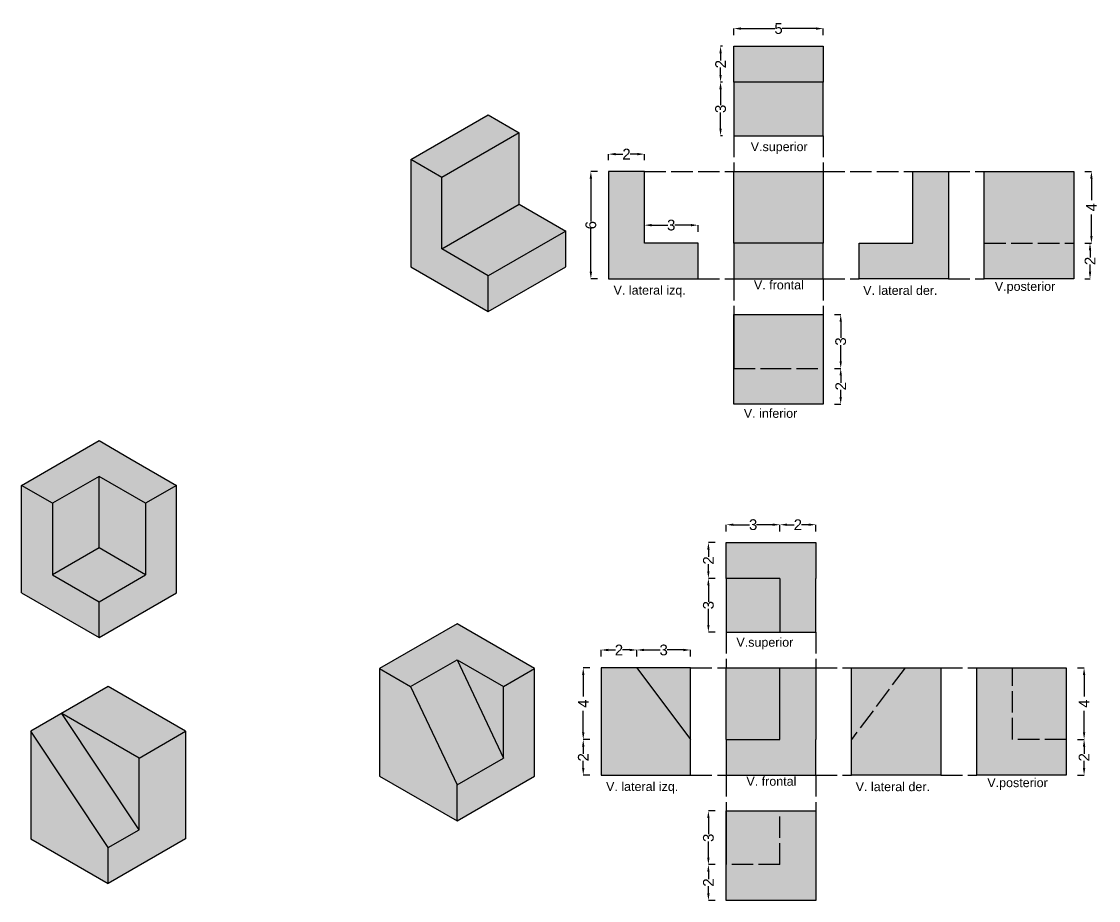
# Model space of a CAD drawing. Header units: millimetres. Extents: x 1502 to 1798, y 2224 to 2310.
# Drawn here: x 1645.2 to 1705.4, y 2253.4 to 2302.5 of the extents above; entities that cross this region are included whole.
import ezdxf

# ---------------------------------------------------------------- set-up
doc = ezdxf.new("R2010")
doc.units = ezdxf.units.MM
doc.header["$LTSCALE"] = 0.1
doc.linetypes.add('ACAD_ISO02W100', pattern=[15, 12, -3])
doc.styles.get("Standard").update_dxf_attribs({"font": 'arial.ttf'})
doc.dimstyles.new('ISO-25', dxfattribs={"dimtxt": 0.6, "dimasz": 0.4, "dimexe": 0, "dimexo": 0.625, "dimgap": 0, "dimtad": 0, "dimtxsty": 'Standard', "dimcen": 2.5, "dimadec": 0, "dimazin": 0, "dimtfac": 1, "dimtmove": 0, "dimatfit": 3, "dimfxl": 1, "dimarcsym": 0})

# ---------------------------------------------------------------- blocks, each defined once
blk = doc.blocks.new('*D12')
at = {"color": 0, "linetype": 'ACAD_ISO02W100', "lineweight": -2, "transparency": 16777216}
for p, q in [((1684.386, 2299.136), (1684.271, 2299.136)), ((1684.271, 2298.736), (1684.271, 2297.833)), ((1684.271, 2296.536), (1684.271, 2297.44)), ((1684.386, 2296.136), (1684.271, 2296.136))]:
    blk.add_line(p, q, dxfattribs=at)
at = {"color": 0, "linetype": 'ACAD_ISO02W100', "transparency": 16777216}
for points in [[(1684.204, 2298.736), (1684.337, 2298.736), (1684.271, 2299.136)], [(1684.204, 2296.536), (1684.337, 2296.536), (1684.271, 2296.136)]]:
    blk.add_solid(points, dxfattribs=at)
at = {"layer": 'Defpoints', "color": 0, "linetype": 'ACAD_ISO02W100', "transparency": 16777216}
for p in [(1684.271, 2299.136), (1685.011, 2299.136), (1685.011, 2296.136)]:
    blk.add_point(p, dxfattribs=at)
at = {"color": 0, "linetype": 'ACAD_ISO02W100', "transparency": 16777216, "insert": (1684.271, 2297.636), "char_height": 0.6, "attachment_point": 5, "rotation": 90}
blk.add_mtext('3', dxfattribs=at)
blk = doc.blocks.new('*D13')
at = {"color": 0, "linetype": 'ACAD_ISO02W100', "lineweight": -2, "transparency": 16777216}
for p, q in [((1684.386, 2301.136), (1684.271, 2301.136)), ((1684.271, 2300.736), (1684.271, 2300.335)), ((1684.271, 2299.536), (1684.271, 2299.938)), ((1684.386, 2299.136), (1684.271, 2299.136))]:
    blk.add_line(p, q, dxfattribs=at)
at = {"color": 0, "linetype": 'ACAD_ISO02W100', "transparency": 16777216}
for points in [[(1684.204, 2300.736), (1684.337, 2300.736), (1684.271, 2301.136)], [(1684.204, 2299.536), (1684.337, 2299.536), (1684.271, 2299.136)]]:
    blk.add_solid(points, dxfattribs=at)
at = {"layer": 'Defpoints', "color": 0, "linetype": 'ACAD_ISO02W100', "transparency": 16777216}
for p in [(1684.271, 2301.136), (1685.011, 2301.136), (1685.011, 2299.136)]:
    blk.add_point(p, dxfattribs=at)
at = {"color": 0, "linetype": 'ACAD_ISO02W100', "transparency": 16777216, "insert": (1684.271, 2300.136), "char_height": 0.6, "attachment_point": 5, "rotation": 90}
blk.add_mtext('2', dxfattribs=at)
blk = doc.blocks.new('*D15')
at = {"color": 0, "linetype": 'ACAD_ISO02W100', "lineweight": -2, "transparency": 16777216}
for p, q in [((1678.011, 2294.761), (1678.011, 2295.106)), ((1678.411, 2295.106), (1678.812, 2295.106)), ((1679.611, 2295.106), (1679.21, 2295.106)), ((1680.011, 2294.761), (1680.011, 2295.106))]:
    blk.add_line(p, q, dxfattribs=at)
at = {"color": 0, "linetype": 'ACAD_ISO02W100', "transparency": 16777216}
for points in [[(1678.411, 2295.172), (1678.411, 2295.039), (1678.011, 2295.106)], [(1679.611, 2295.172), (1679.611, 2295.039), (1680.011, 2295.106)]]:
    blk.add_solid(points, dxfattribs=at)
at = {"layer": 'Defpoints', "color": 0, "linetype": 'ACAD_ISO02W100', "transparency": 16777216}
for p in [(1680.011, 2295.106), (1678.011, 2294.136), (1680.011, 2294.136)]:
    blk.add_point(p, dxfattribs=at)
at = {"color": 0, "linetype": 'ACAD_ISO02W100', "transparency": 16777216, "insert": (1679.011, 2295.106), "char_height": 0.6, "attachment_point": 5}
blk.add_mtext('2', dxfattribs=at)
blk = doc.blocks.new('*D17')
at = {"color": 0, "linetype": 'ACAD_ISO02W100', "lineweight": -2, "transparency": 16777216}
for p, q in [((1680.011, 2290.761), (1680.011, 2291.136)), ((1680.411, 2291.136), (1681.315, 2291.136)), ((1682.611, 2291.136), (1681.708, 2291.136)), ((1683.011, 2290.761), (1683.011, 2291.136))]:
    blk.add_line(p, q, dxfattribs=at)
at = {"color": 0, "linetype": 'ACAD_ISO02W100', "transparency": 16777216}
for points in [[(1680.411, 2291.203), (1680.411, 2291.07), (1680.011, 2291.136)], [(1682.611, 2291.203), (1682.611, 2291.07), (1683.011, 2291.136)]]:
    blk.add_solid(points, dxfattribs=at)
at = {"layer": 'Defpoints', "color": 0, "linetype": 'ACAD_ISO02W100', "transparency": 16777216}
for p in [(1680.011, 2291.136), (1680.011, 2290.136), (1683.011, 2290.136)]:
    blk.add_point(p, dxfattribs=at)
at = {"color": 0, "linetype": 'ACAD_ISO02W100', "transparency": 16777216, "insert": (1681.511, 2291.136), "char_height": 0.6, "attachment_point": 5}
blk.add_mtext('3', dxfattribs=at)
blk = doc.blocks.new('*D20')
at = {"color": 0, "linetype": 'ACAD_ISO02W100', "lineweight": -2, "transparency": 16777216}
for p, q in [((1704.636, 2290.136), (1704.921, 2290.136)), ((1704.921, 2289.736), (1704.921, 2289.335)), ((1704.921, 2288.536), (1704.921, 2288.938)), ((1704.636, 2288.136), (1704.921, 2288.136))]:
    blk.add_line(p, q, dxfattribs=at)
at = {"color": 0, "linetype": 'ACAD_ISO02W100', "transparency": 16777216}
for points in [[(1704.855, 2289.736), (1704.988, 2289.736), (1704.921, 2290.136)], [(1704.855, 2288.536), (1704.988, 2288.536), (1704.921, 2288.136)]]:
    blk.add_solid(points, dxfattribs=at)
at = {"layer": 'Defpoints', "color": 0, "linetype": 'ACAD_ISO02W100', "transparency": 16777216}
for p in [(1704.011, 2290.136), (1704.921, 2290.136), (1704.011, 2288.136)]:
    blk.add_point(p, dxfattribs=at)
at = {"color": 0, "linetype": 'ACAD_ISO02W100', "transparency": 16777216, "insert": (1704.921, 2289.136), "char_height": 0.6, "attachment_point": 5, "rotation": 90}
blk.add_mtext('2', dxfattribs=at)
blk = doc.blocks.new('*D53')
at = {"color": 0, "linetype": 'ACAD_ISO02W100', "lineweight": -2, "transparency": 16777216}
for p, q in [((1684.591, 2274.026), (1684.591, 2274.398)), ((1684.991, 2274.398), (1685.894, 2274.398)), ((1687.191, 2274.398), (1686.287, 2274.398)), ((1687.591, 2274.026), (1687.591, 2274.398))]:
    blk.add_line(p, q, dxfattribs=at)
at = {"color": 0, "linetype": 'ACAD_ISO02W100', "transparency": 16777216}
for points in [[(1684.991, 2274.465), (1684.991, 2274.332), (1684.591, 2274.398)], [(1687.191, 2274.465), (1687.191, 2274.332), (1687.591, 2274.398)]]:
    blk.add_solid(points, dxfattribs=at)
at = {"layer": 'Defpoints', "color": 0, "linetype": 'ACAD_ISO02W100', "transparency": 16777216}
for p in [(1687.591, 2274.398), (1684.591, 2273.401), (1687.591, 2273.401)]:
    blk.add_point(p, dxfattribs=at)
at = {"color": 0, "linetype": 'ACAD_ISO02W100', "transparency": 16777216, "insert": (1686.091, 2274.398), "char_height": 0.6, "attachment_point": 5}
blk.add_mtext('3', dxfattribs=at)
blk = doc.blocks.new('*D54')
at = {"color": 0, "linetype": 'ACAD_ISO02W100', "lineweight": -2, "transparency": 16777216}
for p, q in [((1687.591, 2274.026), (1687.591, 2274.398)), ((1687.991, 2274.398), (1688.392, 2274.398)), ((1689.191, 2274.398), (1688.79, 2274.398)), ((1689.591, 2274.026), (1689.591, 2274.398))]:
    blk.add_line(p, q, dxfattribs=at)
at = {"color": 0, "linetype": 'ACAD_ISO02W100', "transparency": 16777216}
for points in [[(1687.991, 2274.465), (1687.991, 2274.332), (1687.591, 2274.398)], [(1689.191, 2274.465), (1689.191, 2274.332), (1689.591, 2274.398)]]:
    blk.add_solid(points, dxfattribs=at)
at = {"layer": 'Defpoints', "color": 0, "linetype": 'ACAD_ISO02W100', "transparency": 16777216}
for p in [(1689.591, 2274.398), (1687.591, 2273.401), (1689.591, 2273.401)]:
    blk.add_point(p, dxfattribs=at)
at = {"color": 0, "linetype": 'ACAD_ISO02W100', "transparency": 16777216, "insert": (1688.591, 2274.398), "char_height": 0.6, "attachment_point": 5}
blk.add_mtext('2', dxfattribs=at)
blk = doc.blocks.new('*D55')
at = {"color": 0, "linetype": 'ACAD_ISO02W100', "lineweight": -2, "transparency": 16777216}
for p, q in [((1683.966, 2271.401), (1683.591, 2271.401)), ((1683.591, 2271.001), (1683.591, 2270.097)), ((1683.591, 2268.801), (1683.591, 2269.704)), ((1683.966, 2268.401), (1683.591, 2268.401))]:
    blk.add_line(p, q, dxfattribs=at)
at = {"color": 0, "linetype": 'ACAD_ISO02W100', "transparency": 16777216}
for points in [[(1683.524, 2271.001), (1683.657, 2271.001), (1683.591, 2271.401)], [(1683.524, 2268.801), (1683.657, 2268.801), (1683.591, 2268.401)]]:
    blk.add_solid(points, dxfattribs=at)
at = {"layer": 'Defpoints', "color": 0, "linetype": 'ACAD_ISO02W100', "transparency": 16777216}
for p in [(1683.591, 2271.401), (1684.591, 2271.401), (1684.591, 2268.401)]:
    blk.add_point(p, dxfattribs=at)
at = {"color": 0, "linetype": 'ACAD_ISO02W100', "transparency": 16777216, "insert": (1683.591, 2269.901), "char_height": 0.6, "attachment_point": 5, "rotation": 90}
blk.add_mtext('3', dxfattribs=at)
blk = doc.blocks.new('*D56')
at = {"color": 0, "linetype": 'ACAD_ISO02W100', "lineweight": -2, "transparency": 16777216}
for p, q in [((1683.966, 2273.401), (1683.591, 2273.401)), ((1683.591, 2273.001), (1683.591, 2272.599)), ((1683.591, 2271.801), (1683.591, 2272.202)), ((1683.966, 2271.401), (1683.591, 2271.401))]:
    blk.add_line(p, q, dxfattribs=at)
at = {"color": 0, "linetype": 'ACAD_ISO02W100', "transparency": 16777216}
for points in [[(1683.524, 2273.001), (1683.657, 2273.001), (1683.591, 2273.401)], [(1683.524, 2271.801), (1683.657, 2271.801), (1683.591, 2271.401)]]:
    blk.add_solid(points, dxfattribs=at)
at = {"layer": 'Defpoints', "color": 0, "linetype": 'ACAD_ISO02W100', "transparency": 16777216}
for p in [(1683.591, 2273.401), (1684.591, 2273.401), (1684.591, 2271.401)]:
    blk.add_point(p, dxfattribs=at)
at = {"color": 0, "linetype": 'ACAD_ISO02W100', "transparency": 16777216, "insert": (1683.591, 2272.401), "char_height": 0.6, "attachment_point": 5, "rotation": 90}
blk.add_mtext('2', dxfattribs=at)
blk = doc.blocks.new('*D58')
at = {"color": 0, "linetype": 'ACAD_ISO02W100', "lineweight": -2, "transparency": 16777216}
for p, q in [((1677.591, 2267.026), (1677.591, 2267.397)), ((1677.991, 2267.397), (1678.392, 2267.397)), ((1679.191, 2267.397), (1678.79, 2267.397)), ((1679.591, 2267.026), (1679.591, 2267.397))]:
    blk.add_line(p, q, dxfattribs=at)
at = {"color": 0, "linetype": 'ACAD_ISO02W100', "transparency": 16777216}
for points in [[(1677.991, 2267.464), (1677.991, 2267.33), (1677.591, 2267.397)], [(1679.191, 2267.464), (1679.191, 2267.33), (1679.591, 2267.397)]]:
    blk.add_solid(points, dxfattribs=at)
at = {"layer": 'Defpoints', "color": 0, "linetype": 'ACAD_ISO02W100', "transparency": 16777216}
for p in [(1679.591, 2267.397), (1677.591, 2266.401), (1679.591, 2266.401)]:
    blk.add_point(p, dxfattribs=at)
at = {"color": 0, "linetype": 'ACAD_ISO02W100', "transparency": 16777216, "insert": (1678.591, 2267.397), "char_height": 0.6, "attachment_point": 5}
blk.add_mtext('2', dxfattribs=at)
blk = doc.blocks.new('*D59')
at = {"color": 0, "linetype": 'ACAD_ISO02W100', "lineweight": -2, "transparency": 16777216}
for p, q in [((1679.591, 2267.026), (1679.591, 2267.397)), ((1679.991, 2267.397), (1680.894, 2267.397)), ((1682.191, 2267.397), (1681.287, 2267.397)), ((1682.591, 2267.026), (1682.591, 2267.397))]:
    blk.add_line(p, q, dxfattribs=at)
at = {"color": 0, "linetype": 'ACAD_ISO02W100', "transparency": 16777216}
for points in [[(1679.991, 2267.464), (1679.991, 2267.33), (1679.591, 2267.397)], [(1682.191, 2267.464), (1682.191, 2267.33), (1682.591, 2267.397)]]:
    blk.add_solid(points, dxfattribs=at)
at = {"layer": 'Defpoints', "color": 0, "linetype": 'ACAD_ISO02W100', "transparency": 16777216}
for p in [(1682.591, 2267.397), (1679.591, 2266.401), (1682.591, 2266.401)]:
    blk.add_point(p, dxfattribs=at)
at = {"color": 0, "linetype": 'ACAD_ISO02W100', "transparency": 16777216, "insert": (1681.091, 2267.397), "char_height": 0.6, "attachment_point": 5}
blk.add_mtext('3', dxfattribs=at)
blk = doc.blocks.new('*D60')
at = {"color": 0, "linetype": 'ACAD_ISO02W100', "lineweight": -2, "transparency": 16777216}
for p, q in [((1704.216, 2262.401), (1704.591, 2262.401)), ((1704.591, 2262.001), (1704.591, 2261.599)), ((1704.591, 2260.801), (1704.591, 2261.202)), ((1704.216, 2260.401), (1704.591, 2260.401))]:
    blk.add_line(p, q, dxfattribs=at)
at = {"color": 0, "linetype": 'ACAD_ISO02W100', "transparency": 16777216}
for points in [[(1704.524, 2262.001), (1704.657, 2262.001), (1704.591, 2262.401)], [(1704.524, 2260.801), (1704.657, 2260.801), (1704.591, 2260.401)]]:
    blk.add_solid(points, dxfattribs=at)
at = {"layer": 'Defpoints', "color": 0, "linetype": 'ACAD_ISO02W100', "transparency": 16777216}
for p in [(1703.591, 2262.401), (1704.591, 2262.401), (1703.591, 2260.401)]:
    blk.add_point(p, dxfattribs=at)
at = {"color": 0, "linetype": 'ACAD_ISO02W100', "transparency": 16777216, "insert": (1704.591, 2261.401), "char_height": 0.6, "attachment_point": 5, "rotation": 90}
blk.add_mtext('2', dxfattribs=at)
blk = doc.blocks.new('*D61')
at = {"color": 0, "linetype": 'ACAD_ISO02W100', "lineweight": -2, "transparency": 16777216}
for p, q in [((1704.216, 2266.401), (1704.591, 2266.401)), ((1704.591, 2266.001), (1704.591, 2264.608)), ((1704.591, 2262.801), (1704.591, 2264.193)), ((1704.216, 2262.401), (1704.591, 2262.401))]:
    blk.add_line(p, q, dxfattribs=at)
at = {"color": 0, "linetype": 'ACAD_ISO02W100', "transparency": 16777216}
for points in [[(1704.524, 2266.001), (1704.657, 2266.001), (1704.591, 2266.401)], [(1704.524, 2262.801), (1704.657, 2262.801), (1704.591, 2262.401)]]:
    blk.add_solid(points, dxfattribs=at)
at = {"layer": 'Defpoints', "color": 0, "linetype": 'ACAD_ISO02W100', "transparency": 16777216}
for p in [(1703.591, 2266.401), (1704.591, 2266.401), (1703.591, 2262.401)]:
    blk.add_point(p, dxfattribs=at)
at = {"color": 0, "linetype": 'ACAD_ISO02W100', "transparency": 16777216, "insert": (1704.591, 2264.401), "char_height": 0.6, "attachment_point": 5, "rotation": 90}
blk.add_mtext('4', dxfattribs=at)
blk = doc.blocks.new('*D68')
at = {"color": 0, "linetype": 'ACAD_ISO02W100', "lineweight": -2, "transparency": 16777216}
for p, q in [((1690.636, 2283.136), (1690.986, 2283.136)), ((1690.986, 2282.736), (1690.986, 2282.335)), ((1690.986, 2281.536), (1690.986, 2281.938)), ((1690.636, 2281.136), (1690.986, 2281.136))]:
    blk.add_line(p, q, dxfattribs=at)
at = {"color": 0, "linetype": 'ACAD_ISO02W100', "transparency": 16777216}
for points in [[(1690.919, 2282.736), (1691.052, 2282.736), (1690.986, 2283.136)], [(1690.919, 2281.536), (1691.052, 2281.536), (1690.986, 2281.136)]]:
    blk.add_solid(points, dxfattribs=at)
at = {"layer": 'Defpoints', "color": 0, "linetype": 'ACAD_ISO02W100', "transparency": 16777216}
for p in [(1690.011, 2283.136), (1690.986, 2283.136), (1690.011, 2281.136)]:
    blk.add_point(p, dxfattribs=at)
at = {"color": 0, "linetype": 'ACAD_ISO02W100', "transparency": 16777216, "insert": (1690.986, 2282.136), "char_height": 0.6, "attachment_point": 5, "rotation": 90}
blk.add_mtext('2', dxfattribs=at)
blk = doc.blocks.new('*D69')
at = {"color": 0, "linetype": 'ACAD_ISO02W100', "lineweight": -2, "transparency": 16777216}
for p, q in [((1690.636, 2286.136), (1690.986, 2286.136)), ((1690.986, 2285.736), (1690.986, 2284.833)), ((1690.986, 2283.536), (1690.986, 2284.44)), ((1690.636, 2283.136), (1690.986, 2283.136))]:
    blk.add_line(p, q, dxfattribs=at)
at = {"color": 0, "linetype": 'ACAD_ISO02W100', "transparency": 16777216}
for points in [[(1690.919, 2285.736), (1691.052, 2285.736), (1690.986, 2286.136)], [(1690.919, 2283.536), (1691.052, 2283.536), (1690.986, 2283.136)]]:
    blk.add_solid(points, dxfattribs=at)
at = {"layer": 'Defpoints', "color": 0, "linetype": 'ACAD_ISO02W100', "transparency": 16777216}
for p in [(1690.011, 2286.136), (1690.986, 2286.136), (1690.011, 2283.136)]:
    blk.add_point(p, dxfattribs=at)
at = {"color": 0, "linetype": 'ACAD_ISO02W100', "transparency": 16777216, "insert": (1690.986, 2284.636), "char_height": 0.6, "attachment_point": 5, "rotation": 90}
blk.add_mtext('3', dxfattribs=at)
blk = doc.blocks.new('*D74')
at = {"color": 0, "linetype": 'ACAD_ISO02W100', "lineweight": -2, "transparency": 16777216}
for p, q in [((1683.966, 2255.401), (1683.591, 2255.401)), ((1683.591, 2255.001), (1683.591, 2254.599)), ((1683.591, 2253.801), (1683.591, 2254.202)), ((1683.966, 2253.401), (1683.591, 2253.401))]:
    blk.add_line(p, q, dxfattribs=at)
at = {"color": 0, "linetype": 'ACAD_ISO02W100', "transparency": 16777216}
for points in [[(1683.524, 2255.001), (1683.657, 2255.001), (1683.591, 2255.401)], [(1683.524, 2253.801), (1683.657, 2253.801), (1683.591, 2253.401)]]:
    blk.add_solid(points, dxfattribs=at)
at = {"layer": 'Defpoints', "color": 0, "linetype": 'ACAD_ISO02W100', "transparency": 16777216}
for p in [(1683.591, 2255.401), (1684.591, 2255.401), (1684.591, 2253.401)]:
    blk.add_point(p, dxfattribs=at)
at = {"color": 0, "linetype": 'ACAD_ISO02W100', "transparency": 16777216, "insert": (1683.591, 2254.401), "char_height": 0.6, "attachment_point": 5, "rotation": 90}
blk.add_mtext('2', dxfattribs=at)
blk = doc.blocks.new('*D75')
at = {"color": 0, "linetype": 'ACAD_ISO02W100', "lineweight": -2, "transparency": 16777216}
for p, q in [((1683.966, 2258.401), (1683.591, 2258.401)), ((1683.591, 2258.001), (1683.591, 2257.097)), ((1683.591, 2255.801), (1683.591, 2256.704)), ((1683.966, 2255.401), (1683.591, 2255.401))]:
    blk.add_line(p, q, dxfattribs=at)
at = {"color": 0, "linetype": 'ACAD_ISO02W100', "transparency": 16777216}
for points in [[(1683.524, 2258.001), (1683.657, 2258.001), (1683.591, 2258.401)], [(1683.524, 2255.801), (1683.657, 2255.801), (1683.591, 2255.401)]]:
    blk.add_solid(points, dxfattribs=at)
at = {"layer": 'Defpoints', "color": 0, "linetype": 'ACAD_ISO02W100', "transparency": 16777216}
for p in [(1683.591, 2258.401), (1684.591, 2258.401), (1684.591, 2255.401)]:
    blk.add_point(p, dxfattribs=at)
at = {"color": 0, "linetype": 'ACAD_ISO02W100', "transparency": 16777216, "insert": (1683.591, 2256.901), "char_height": 0.6, "attachment_point": 5, "rotation": 90}
blk.add_mtext('3', dxfattribs=at)
blk = doc.blocks.new('*D82')
at = {"color": 0, "linetype": 'ACAD_ISO02W100', "lineweight": -2, "transparency": 16777216}
for p, q in [((1704.636, 2294.136), (1705, 2294.136)), ((1705, 2293.736), (1705, 2292.344)), ((1705, 2290.536), (1705, 2291.929)), ((1704.636, 2290.136), (1705, 2290.136))]:
    blk.add_line(p, q, dxfattribs=at)
at = {"color": 0, "linetype": 'ACAD_ISO02W100', "transparency": 16777216}
for points in [[(1704.933, 2293.736), (1705.066, 2293.736), (1705, 2294.136)], [(1704.933, 2290.536), (1705.066, 2290.536), (1705, 2290.136)]]:
    blk.add_solid(points, dxfattribs=at)
at = {"layer": 'Defpoints', "color": 0, "linetype": 'ACAD_ISO02W100', "transparency": 16777216}
for p in [(1704.011, 2294.136), (1704.011, 2290.136), (1705, 2290.136)]:
    blk.add_point(p, dxfattribs=at)
at = {"color": 0, "linetype": 'ACAD_ISO02W100', "transparency": 16777216, "insert": (1705, 2292.136), "char_height": 0.6, "attachment_point": 5, "rotation": 90}
blk.add_mtext('4', dxfattribs=at)
blk = doc.blocks.new('*D120')
at = {"color": 0, "linetype": 'ACAD_ISO02W100', "lineweight": -2, "transparency": 16777216}
for p, q in [((1676.966, 2262.401), (1676.595, 2262.401)), ((1676.595, 2262.001), (1676.595, 2261.599)), ((1676.595, 2260.801), (1676.595, 2261.202)), ((1676.966, 2260.401), (1676.595, 2260.401))]:
    blk.add_line(p, q, dxfattribs=at)
at = {"color": 0, "linetype": 'ACAD_ISO02W100', "transparency": 16777216}
for points in [[(1676.528, 2262.001), (1676.662, 2262.001), (1676.595, 2262.401)], [(1676.528, 2260.801), (1676.662, 2260.801), (1676.595, 2260.401)]]:
    blk.add_solid(points, dxfattribs=at)
at = {"layer": 'Defpoints', "color": 0, "linetype": 'ACAD_ISO02W100', "transparency": 16777216}
for p in [(1676.595, 2262.401), (1677.591, 2262.401), (1677.591, 2260.401)]:
    blk.add_point(p, dxfattribs=at)
at = {"color": 0, "linetype": 'ACAD_ISO02W100', "transparency": 16777216, "insert": (1676.595, 2261.401), "char_height": 0.6, "attachment_point": 5, "rotation": 90}
blk.add_mtext('2', dxfattribs=at)
blk = doc.blocks.new('*D121')
at = {"color": 0, "linetype": 'ACAD_ISO02W100', "lineweight": -2, "transparency": 16777216}
for p, q in [((1676.966, 2266.401), (1676.595, 2266.401)), ((1676.595, 2266.001), (1676.595, 2264.608)), ((1676.595, 2262.801), (1676.595, 2264.193)), ((1676.966, 2262.401), (1676.595, 2262.401))]:
    blk.add_line(p, q, dxfattribs=at)
at = {"color": 0, "linetype": 'ACAD_ISO02W100', "transparency": 16777216}
for points in [[(1676.528, 2266.001), (1676.662, 2266.001), (1676.595, 2266.401)], [(1676.528, 2262.801), (1676.662, 2262.801), (1676.595, 2262.401)]]:
    blk.add_solid(points, dxfattribs=at)
at = {"layer": 'Defpoints', "color": 0, "linetype": 'ACAD_ISO02W100', "transparency": 16777216}
for p in [(1676.595, 2266.401), (1677.591, 2266.401), (1677.591, 2262.401)]:
    blk.add_point(p, dxfattribs=at)
at = {"color": 0, "linetype": 'ACAD_ISO02W100', "transparency": 16777216, "insert": (1676.595, 2264.401), "char_height": 0.6, "attachment_point": 5, "rotation": 90}
blk.add_mtext('4', dxfattribs=at)
blk = doc.blocks.new('*D148')
at = {"color": 0, "lineweight": -2, "transparency": 16777216}
for p, q in [((1677.386, 2294.136), (1677.021, 2294.136)), ((1677.021, 2293.736), (1677.021, 2291.334)), ((1677.021, 2288.536), (1677.021, 2290.938)), ((1677.386, 2288.136), (1677.021, 2288.136))]:
    blk.add_line(p, q, dxfattribs=at)
at = {"color": 0, "transparency": 16777216}
for points in [[(1676.954, 2293.736), (1677.087, 2293.736), (1677.021, 2294.136)], [(1676.954, 2288.536), (1677.087, 2288.536), (1677.021, 2288.136)]]:
    blk.add_solid(points, dxfattribs=at)
at = {"layer": 'Defpoints', "color": 0, "transparency": 16777216}
for p in [(1677.021, 2294.136), (1678.011, 2294.136), (1678.011, 2288.136)]:
    blk.add_point(p, dxfattribs=at)
at = {"color": 0, "transparency": 16777216, "insert": (1677.021, 2291.136), "char_height": 0.6, "attachment_point": 5, "rotation": 90}
blk.add_mtext('6', dxfattribs=at)
blk = doc.blocks.new('*D149')
at = {"color": 0, "lineweight": -2, "transparency": 16777216}
for p, q in [((1685.011, 2301.761), (1685.011, 2302.121)), ((1685.411, 2302.121), (1687.312, 2302.121)), ((1689.611, 2302.121), (1687.71, 2302.121)), ((1690.011, 2301.761), (1690.011, 2302.121))]:
    blk.add_line(p, q, dxfattribs=at)
at = {"color": 0, "transparency": 16777216}
for points in [[(1685.411, 2302.188), (1685.411, 2302.055), (1685.011, 2302.121)], [(1689.611, 2302.188), (1689.611, 2302.055), (1690.011, 2302.121)]]:
    blk.add_solid(points, dxfattribs=at)
at = {"layer": 'Defpoints', "color": 0, "transparency": 16777216}
for p in [(1690.011, 2302.121), (1685.011, 2301.136), (1690.011, 2301.136)]:
    blk.add_point(p, dxfattribs=at)
at = {"color": 0, "transparency": 16777216, "insert": (1687.511, 2302.121), "char_height": 0.6, "attachment_point": 5}
blk.add_mtext('5', dxfattribs=at)

msp = doc.modelspace()

# ---------------------------------------------------------------- hatches: boundary and pattern name
at = {"linetype": 'ACAD_ISO02W100', "lineweight": 30, "true_color": 0x4554a5}
h = msp.add_hatch(color=175, dxfattribs=at)
h.dxf.hatch_style = 1
h.paths.add_polyline_path([(1666.953, 2294.805), (1668.685, 2293.805), (1673.015, 2296.305), (1671.283, 2297.305)])
h.paths.add_polyline_path([(1690.011, 2299.136), (1690.011, 2301.136), (1685.011, 2301.136), (1685.011, 2299.136)])
at = {"linetype": 'ACAD_ISO02W100', "lineweight": 30, "true_color": 0xf8d731}
h = msp.add_hatch(color=40, dxfattribs=at)
h.dxf.hatch_style = 1
h.paths.add_polyline_path([(1668.685, 2289.805), (1671.283, 2288.305), (1675.613, 2290.805), (1673.015, 2292.305)])
h.paths.add_polyline_path([(1690.011, 2299.136), (1685.011, 2299.136), (1685.011, 2296.136), (1690.011, 2296.136)])
at = {"linetype": 'Continuous', "true_color": 0x2776bb}
h = msp.add_hatch(color=152, dxfattribs=at)
h.dxf.hatch_style = 1
h.paths.add_polyline_path([(1673.015, 2296.305), (1671.283, 2297.305), (1666.953, 2294.805), (1668.685, 2293.805)])
at = {"linetype": 'Continuous', "true_color": 0xcd6928}
h = msp.add_hatch(color=32, dxfattribs=at)
h.dxf.hatch_style = 1
h.paths.add_polyline_path([(1668.685, 2293.805), (1668.685, 2289.805), (1673.015, 2292.305), (1673.015, 2296.305)])
at = {"linetype": 'ACAD_ISO02W100', "lineweight": 30, "true_color": 0xcd6928}
h = msp.add_hatch(color=32, dxfattribs=at)
h.dxf.hatch_style = 1
h.paths.add_polyline_path([(1668.685, 2293.805), (1668.685, 2289.805), (1673.015, 2292.305), (1673.015, 2296.305)])
h.paths.add_polyline_path([(1685.011, 2294.136), (1685.011, 2290.136), (1690.011, 2290.136), (1690.011, 2294.136)])
at = {"linetype": 'Continuous', "true_color": 0x58ba48}
h = msp.add_hatch(color=85, dxfattribs=at)
h.dxf.hatch_style = 1
h.paths.add_polyline_path([(1666.953, 2288.805), (1671.283, 2286.305), (1671.283, 2288.305), (1668.685, 2289.805), (1668.685, 2293.805), (1666.953, 2294.805)])
at = {"linetype": 'ACAD_ISO02W100', "lineweight": 30, "true_color": 0x58ba48}
h = msp.add_hatch(color=85, dxfattribs=at)
h.dxf.hatch_style = 1
h.paths.add_polyline_path([(1666.953, 2288.805), (1671.283, 2286.305), (1671.283, 2288.305), (1668.685, 2289.805), (1668.685, 2293.805), (1666.953, 2294.805)])
h.paths.add_polyline_path([(1680.011, 2290.136), (1680.011, 2294.136), (1678.011, 2294.136), (1678.011, 2288.136), (1683.011, 2288.136), (1683.011, 2290.136)])
h.paths.add_polyline_path([(1697.011, 2288.136), (1697.011, 2294.136), (1695.011, 2294.136), (1695.011, 2290.136), (1692.011, 2290.136), (1692.011, 2288.136)])
at = {"linetype": 'ACAD_ISO02W100', "lineweight": 30, "true_color": 0x939598}
h = msp.add_hatch(color=252, dxfattribs=at)
h.dxf.hatch_style = 1
h.paths.add_polyline_path([(1704.011, 2290.136), (1699.011, 2290.136), (1699.011, 2288.136), (1704.011, 2288.136)])
h.paths.add_polyline_path([(1704.011, 2293.136), (1704.011, 2294.136), (1699.011, 2294.136), (1699.011, 2293.136), (1699.011, 2290.136), (1704.011, 2290.136)])
at = {"linetype": 'Continuous', "true_color": 0xf8d731}
h = msp.add_hatch(color=40, dxfattribs=at)
h.dxf.hatch_style = 1
h.paths.add_polyline_path([(1668.685, 2289.805), (1671.283, 2288.305), (1675.613, 2290.805), (1673.015, 2292.305)])
at = {"linetype": 'Continuous', "true_color": 0xcecce6}
h = msp.add_hatch(color=254, dxfattribs=at)
h.dxf.hatch_style = 1
h.paths.add_polyline_path([(1675.613, 2288.805), (1675.613, 2290.805), (1671.283, 2288.305), (1671.283, 2286.305)])
at = {"linetype": 'ACAD_ISO02W100', "lineweight": 30, "true_color": 0xadddf7}
h = msp.add_hatch(color=141, dxfattribs=at)
h.dxf.hatch_style = 1
h.paths.add_polyline_path([(1671.283, 2288.305), (1671.283, 2286.305), (1675.613, 2288.805), (1675.613, 2290.805)])
h.paths.add_polyline_path([(1690.011, 2288.136), (1690.011, 2290.136), (1685.011, 2290.136), (1685.011, 2288.136)])
at = {"linetype": 'ACAD_ISO02W100', "lineweight": 30, "true_color": 0x636466}
h = msp.add_hatch(color=251, dxfattribs=at)
h.dxf.hatch_style = 1
h.paths.add_polyline_path([(1690.011, 2286.136), (1685.011, 2286.136), (1685.011, 2283.136), (1687.011, 2283.136), (1690.011, 2283.136)])
h.paths.add_polyline_path([(1690.011, 2283.136), (1687.011, 2283.136), (1685.011, 2283.136), (1685.011, 2281.136), (1690.011, 2281.136)])
at = {"linetype": 'Continuous', "true_color": 0x136734}
h = msp.add_hatch(color=116, dxfattribs=at)
h.dxf.hatch_style = 1
h.paths.add_polyline_path([(1651.259, 2278.097), (1649.527, 2279.097), (1645.197, 2276.597), (1646.929, 2275.597), (1649.527, 2277.097), (1652.125, 2275.597), (1653.857, 2276.597)])
at = {"linetype": 'Continuous', "true_color": 0x139b48}
h = msp.add_hatch(color=114, dxfattribs=at)
h.dxf.hatch_style = 1
h.paths.add_polyline_path([(1649.527, 2277.097), (1646.929, 2275.597), (1646.929, 2271.597), (1649.527, 2273.097)])
h.paths.add_polyline_path([(1652.125, 2275.597), (1649.527, 2277.097), (1649.527, 2273.097), (1652.125, 2271.597)])
at = {"linetype": 'Continuous', "true_color": 0xcecce6}
h = msp.add_hatch(color=254, dxfattribs=at)
h.dxf.hatch_style = 1
h.paths.add_polyline_path([(1649.527, 2277.097), (1646.929, 2275.597), (1646.929, 2271.597), (1649.527, 2273.097)])
at = {"linetype": 'Continuous', "true_color": 0x58ba48}
h = msp.add_hatch(color=85, dxfattribs=at)
h.dxf.hatch_style = 1
h.paths.add_polyline_path([(1646.929, 2275.597), (1645.197, 2276.597), (1645.197, 2270.597), (1649.527, 2268.097), (1649.527, 2270.097), (1646.929, 2271.597)])
h.paths.add_polyline_path([(1653.857, 2276.597), (1652.125, 2275.597), (1652.125, 2271.597), (1649.527, 2270.097), (1649.527, 2268.097), (1653.857, 2270.597)])
at = {"linetype": 'Continuous', "true_color": 0xadddf7}
h = msp.add_hatch(color=141, dxfattribs=at)
h.dxf.hatch_style = 1
h.paths.add_polyline_path([(1653.857, 2270.597), (1653.857, 2276.597), (1652.125, 2275.597), (1652.125, 2271.597), (1649.527, 2270.097), (1649.527, 2268.097)])
at = {"linetype": 'Continuous', "true_color": 0xc7c8ca}
h = msp.add_hatch(color=9, dxfattribs=at)
h.dxf.hatch_style = 1
h.paths.add_polyline_path([(1653.857, 2276.597), (1652.125, 2275.597), (1652.125, 2271.597), (1649.527, 2270.097), (1649.527, 2268.097), (1653.857, 2270.597)])
at = {"linetype": 'Continuous', "true_color": 0xafd9aa}
h = msp.add_hatch(color=9, dxfattribs=at)
h.dxf.hatch_style = 1
h.paths.add_polyline_path([(1649.527, 2273.097), (1646.929, 2271.597), (1649.527, 2270.097), (1652.125, 2271.597)])
at = {"lineweight": 30, "true_color": 0xcd6928}
h = msp.add_hatch(color=32, dxfattribs=at)
h.dxf.hatch_style = 1
h.paths.add_polyline_path([(1669.541, 2268.855), (1665.21, 2266.355), (1666.943, 2265.355), (1669.541, 2266.855), (1672.139, 2265.355), (1673.871, 2266.355)])
h.paths.add_polyline_path([(1689.591, 2273.401), (1684.591, 2273.401), (1684.591, 2271.401), (1687.591, 2271.401), (1687.591, 2268.401), (1689.591, 2268.401), (1689.591, 2271.401)])
at = {"lineweight": 30, "true_color": 0xfecc66}
h = msp.add_hatch(color=31, dxfattribs=at)
h.dxf.hatch_style = 1
h.paths.add_polyline_path([(1687.591, 2271.401), (1684.591, 2271.401), (1684.591, 2268.401), (1687.591, 2268.401)])
at = {"linetype": 'Continuous', "true_color": 0xcd6928}
h = msp.add_hatch(color=32, dxfattribs=at)
h.dxf.hatch_style = 1
h.paths.add_polyline_path([(1669.541, 2268.855), (1665.21, 2266.355), (1666.943, 2265.355), (1669.541, 2266.855), (1672.139, 2265.355), (1673.871, 2266.355)])
at = {"linetype": 'Continuous', "true_color": 0xfecc66}
h = msp.add_hatch(color=31, dxfattribs=at)
h.dxf.hatch_style = 1
h.paths.add_polyline_path([(1669.541, 2266.855), (1666.943, 2265.355), (1669.541, 2259.855), (1672.139, 2261.355)])
at = {"lineweight": 30, "true_color": 0xfecc66}
h = msp.add_hatch(color=31, dxfattribs=at)
h.dxf.hatch_style = 1
h.paths.add_polyline_path([(1669.541, 2266.855), (1666.943, 2265.355), (1669.541, 2259.855), (1672.139, 2261.355)])
h.paths.add_polyline_path([(1687.591, 2266.401), (1684.591, 2266.401), (1684.591, 2262.401), (1687.591, 2262.401)])
at = {"linetype": 'Continuous', "true_color": 0xf8991e}
h = msp.add_hatch(color=30, dxfattribs=at)
h.dxf.hatch_style = 1
h.paths.add_polyline_path([(1672.139, 2265.355), (1669.541, 2266.855), (1672.139, 2261.355)])
at = {"linetype": 'ACAD_ISO02W100', "lineweight": 30, "true_color": 0xf8991e}
h = msp.add_hatch(color=30, dxfattribs=at)
h.dxf.hatch_style = 1
h.paths.add_polyline_path([(1672.139, 2265.355), (1669.541, 2266.855), (1672.139, 2261.355)])
h.paths.add_polyline_path([(1682.591, 2266.401), (1679.591, 2266.401), (1682.591, 2262.401)])
at = {"lineweight": 30, "true_color": 0xf8d731}
h = msp.add_hatch(color=40, dxfattribs=at)
h.dxf.hatch_style = 1
h.paths.add_polyline_path([(1666.943, 2265.355), (1665.21, 2266.355), (1665.21, 2260.355), (1669.541, 2257.855), (1669.541, 2259.855)])
h.paths.add_polyline_path([(1682.591, 2262.401), (1679.591, 2266.401), (1677.591, 2266.401), (1677.591, 2260.401), (1682.591, 2260.401)])
at = {"linetype": 'Continuous', "true_color": 0xf4ee51}
h = msp.add_hatch(color=41, dxfattribs=at)
h.dxf.hatch_style = 1
h.paths.add_polyline_path([(1666.943, 2265.355), (1665.21, 2266.355), (1665.21, 2260.355), (1669.541, 2257.855), (1669.541, 2259.855)])
at = {"linetype": 'Continuous', "true_color": 0xedee99}
h = msp.add_hatch(color=61, dxfattribs=at)
h.dxf.hatch_style = 1
h.paths.add_polyline_path([(1673.871, 2260.355), (1673.871, 2266.355), (1672.139, 2265.355), (1672.139, 2261.355), (1669.541, 2259.855), (1669.541, 2257.855)])
at = {"lineweight": 30, "true_color": 0xf8f6b0}
h = msp.add_hatch(color=51, dxfattribs=at)
h.dxf.hatch_style = 1
h.paths.add_polyline_path([(1689.591, 2262.401), (1689.591, 2266.401), (1687.591, 2266.401), (1687.591, 2262.401), (1684.591, 2262.401), (1684.591, 2260.401), (1689.591, 2260.401)])
at = {"lineweight": 30, "true_color": 0xf8d731}
h = msp.add_hatch(color=40, dxfattribs=at)
h.dxf.hatch_style = 1
h.paths.add_polyline_path([(1696.591, 2266.401), (1694.591, 2266.401), (1691.591, 2262.401), (1691.591, 2260.401), (1696.591, 2260.401)])
h.paths.add_polyline_path([(1694.591, 2266.401), (1691.591, 2266.401), (1691.591, 2262.401)], flags=17)
at = {"linetype": 'ACAD_ISO02W100', "lineweight": 30, "true_color": 0x939598}
h = msp.add_hatch(color=252, dxfattribs=at)
h.dxf.hatch_style = 1
h.paths.add_polyline_path([(1703.591, 2262.401), (1698.591, 2262.401), (1698.591, 2260.401), (1703.591, 2260.401)])
h.paths.add_polyline_path([(1703.591, 2265.401), (1703.591, 2266.401), (1698.591, 2266.401), (1698.591, 2265.401), (1698.591, 2262.401), (1703.591, 2262.401)])
at = {"linetype": 'Continuous', "true_color": 0x139b48}
h = msp.add_hatch(color=114, dxfattribs=at)
h.dxf.hatch_style = 1
h.paths.add_polyline_path([(1650.039, 2265.353), (1647.441, 2263.853), (1651.771, 2261.353), (1654.369, 2262.853)])
at = {"linetype": 'Continuous', "true_color": 0xd7ebd2}
h = msp.add_hatch(color=254, dxfattribs=at)
h.dxf.hatch_style = 1
h.paths.add_polyline_path([(1647.441, 2263.853), (1645.709, 2262.853), (1650.039, 2256.353), (1651.771, 2257.353)])
at = {"linetype": 'Continuous', "true_color": 0xafd9aa}
h = msp.add_hatch(color=9, dxfattribs=at)
h.dxf.hatch_style = 1
h.paths.add_polyline_path([(1651.771, 2261.353), (1647.441, 2263.853), (1651.771, 2257.353)])
at = {"linetype": 'Continuous', "true_color": 0x58ba48}
h = msp.add_hatch(color=85, dxfattribs=at)
h.dxf.hatch_style = 1
h.paths.add_polyline_path([(1645.709, 2262.853), (1645.709, 2256.853), (1650.039, 2254.353), (1650.039, 2256.353)])
at = {"linetype": 'Continuous', "true_color": 0x136734}
h = msp.add_hatch(color=116, dxfattribs=at)
h.dxf.hatch_style = 1
h.paths.add_polyline_path([(1654.369, 2262.853), (1651.771, 2261.353), (1651.771, 2257.353), (1650.039, 2256.353), (1650.039, 2254.353), (1654.369, 2256.853)])
at = {"lineweight": 30, "true_color": 0x636466}
h = msp.add_hatch(color=251, dxfattribs=at)
h.dxf.hatch_style = 1
h.paths.add_polyline_path([(1687.591, 2258.401), (1684.591, 2258.401), (1684.591, 2255.401), (1687.591, 2255.401)], flags=17)
h.paths.add_polyline_path([(1689.591, 2258.401), (1687.591, 2258.401), (1687.591, 2255.401), (1684.591, 2255.401), (1684.591, 2253.401), (1689.591, 2253.401)])

# ---------------------------------------------------------------- linework, layer by layer
at = {"linetype": 'Continuous', "lineweight": 30}
for p, q in [((1685.011, 2299.136), (1685.011, 2301.136)), ((1685.011, 2301.136), (1690.011, 2301.136)), ((1690.011, 2301.136), (1690.011, 2299.136)), ((1690.011, 2299.136), (1685.011, 2299.136)), ((1685.011, 2299.136), (1685.011, 2296.136)), ((1690.011, 2296.136), (1690.011, 2299.136)), ((1685.011, 2296.136), (1690.011, 2296.136)), ((1678.011, 2294.136), (1678.011, 2288.136)), ((1680.011, 2294.136), (1678.011, 2294.136)), ((1680.011, 2290.136), (1680.011, 2294.136)), ((1685.011, 2290.136), (1685.011, 2294.136)), ((1685.011, 2294.136), (1690.011, 2294.136)), ((1690.011, 2294.136), (1690.011, 2290.136)), ((1695.011, 2290.136), (1695.011, 2294.136)), ((1695.011, 2294.136), (1697.011, 2294.136)), ((1697.011, 2294.136), (1697.011, 2288.136)), ((1699.011, 2293.136), (1699.011, 2294.136)), ((1699.011, 2294.136), (1704.011, 2294.136)), ((1704.011, 2294.136), (1704.011, 2293.136)), ((1699.011, 2288.136), (1699.011, 2293.136)), ((1704.011, 2293.136), (1704.011, 2288.136)), ((1683.011, 2290.136), (1680.011, 2290.136)), ((1683.011, 2288.136), (1683.011, 2290.136)), ((1690.011, 2290.136), (1685.011, 2290.136)), ((1685.011, 2290.136), (1685.011, 2288.136)), ((1690.011, 2288.136), (1690.011, 2290.136)), ((1692.011, 2288.136), (1692.011, 2290.136)), ((1692.011, 2290.136), (1695.011, 2290.136)), ((1699.011, 2288.136), (1699.011, 2290.136)), ((1678.011, 2288.136), (1683.011, 2288.136)), ((1685.011, 2288.136), (1690.011, 2288.136)), ((1697.011, 2288.136), (1692.011, 2288.136)), ((1704.011, 2288.136), (1699.011, 2288.136)), ((1685.011, 2286.136), (1690.011, 2286.136)), ((1685.011, 2281.136), (1685.011, 2286.136)), ((1685.011, 2286.136), (1685.011, 2283.136)), ((1690.011, 2286.136), (1690.011, 2281.136)), ((1690.011, 2281.136), (1685.011, 2281.136)), ((1684.591, 2271.401), (1684.591, 2273.401)), ((1684.591, 2273.401), (1689.591, 2273.401)), ((1689.591, 2273.401), (1689.591, 2271.401)), ((1684.591, 2271.401), (1684.591, 2268.401)), ((1689.591, 2268.401), (1689.591, 2271.401)), ((1684.591, 2268.401), (1689.591, 2268.401)), ((1677.591, 2266.401), (1677.591, 2260.401)), ((1679.591, 2266.401), (1677.591, 2266.401)), ((1684.591, 2262.401), (1684.591, 2266.401)), ((1684.591, 2266.401), (1689.591, 2266.401)), ((1689.591, 2266.401), (1689.591, 2262.401)), ((1694.591, 2266.401), (1696.591, 2266.401)), ((1696.591, 2266.401), (1696.591, 2260.401)), ((1698.591, 2265.401), (1698.591, 2266.401)), ((1698.591, 2266.401), (1703.591, 2266.401)), ((1703.591, 2266.401), (1703.591, 2265.401)), ((1698.591, 2260.401), (1698.591, 2265.401)), ((1703.591, 2265.401), (1703.591, 2260.401)), ((1682.591, 2260.401), (1682.591, 2262.401)), ((1684.591, 2262.401), (1684.591, 2260.401)), ((1689.591, 2260.401), (1689.591, 2262.401)), ((1691.591, 2260.401), (1691.591, 2262.401)), ((1698.591, 2260.401), (1698.591, 2262.401)), ((1677.591, 2260.401), (1682.591, 2260.401)), ((1684.591, 2260.401), (1689.591, 2260.401)), ((1696.591, 2260.401), (1691.591, 2260.401)), ((1703.591, 2260.401), (1698.591, 2260.401)), ((1684.591, 2258.401), (1689.591, 2258.401)), ((1684.591, 2253.401), (1684.591, 2258.401)), ((1684.591, 2258.401), (1684.591, 2255.401)), ((1689.591, 2258.401), (1689.591, 2253.401)), ((1689.591, 2253.401), (1684.591, 2253.401))]:
    msp.add_line(p, q, dxfattribs=at)
at = {"linetype": 'Continuous'}
for p, q in [((1666.953, 2294.805), (1671.283, 2297.305)), ((1671.283, 2297.305), (1673.015, 2296.305)), ((1673.015, 2296.305), (1668.685, 2293.805)), ((1673.015, 2292.305), (1673.015, 2296.305)), ((1668.685, 2293.805), (1666.953, 2294.805)), ((1666.953, 2294.805), (1666.953, 2288.805)), ((1668.685, 2289.805), (1668.685, 2293.805)), ((1668.685, 2289.805), (1673.015, 2292.305)), ((1673.015, 2292.305), (1675.613, 2290.805)), ((1675.613, 2290.805), (1671.283, 2288.305)), ((1675.613, 2288.805), (1675.613, 2290.805)), ((1671.283, 2288.305), (1668.685, 2289.805)), ((1666.953, 2288.805), (1671.283, 2286.305)), ((1666.953, 2288.805), (1671.283, 2286.305)), ((1671.283, 2286.305), (1675.613, 2288.805)), ((1671.283, 2286.305), (1671.283, 2288.305)), ((1645.197, 2276.597), (1649.527, 2279.097)), ((1649.527, 2279.097), (1651.259, 2278.097)), ((1651.259, 2278.097), (1653.857, 2276.597)), ((1649.527, 2277.097), (1646.929, 2275.597)), ((1652.125, 2275.597), (1649.527, 2277.097)), ((1649.527, 2273.097), (1649.527, 2277.097)), ((1645.197, 2270.597), (1645.197, 2276.597)), ((1646.929, 2275.597), (1645.197, 2276.597)), ((1653.857, 2276.597), (1652.125, 2275.597)), ((1653.857, 2270.597), (1653.857, 2276.597)), ((1646.929, 2275.597), (1646.929, 2271.597)), ((1652.125, 2275.597), (1652.125, 2271.597)), ((1649.527, 2273.097), (1646.929, 2271.597)), ((1652.125, 2271.597), (1649.527, 2273.097)), ((1646.929, 2271.597), (1649.527, 2270.097)), ((1649.527, 2270.097), (1652.125, 2271.597)), ((1645.197, 2270.597), (1649.527, 2268.097)), ((1649.527, 2268.097), (1653.857, 2270.597)), ((1649.527, 2268.097), (1649.527, 2270.097)), ((1669.541, 2268.855), (1665.21, 2266.355)), ((1673.871, 2266.355), (1669.541, 2268.855)), ((1666.943, 2265.355), (1669.541, 2266.855)), ((1669.541, 2266.855), (1672.139, 2265.355)), ((1669.541, 2266.855), (1672.139, 2261.355)), ((1665.21, 2266.355), (1665.21, 2260.355)), ((1665.21, 2266.355), (1666.943, 2265.355)), ((1672.139, 2265.355), (1673.871, 2266.355)), ((1673.871, 2260.355), (1673.871, 2266.355)), ((1650.039, 2265.353), (1645.709, 2262.853)), ((1654.369, 2262.853), (1650.039, 2265.353)), ((1666.943, 2265.355), (1669.541, 2259.855)), ((1672.139, 2261.355), (1672.139, 2265.355)), ((1651.771, 2261.353), (1647.441, 2263.853)), ((1651.771, 2257.353), (1647.441, 2263.853)), ((1645.709, 2262.853), (1645.709, 2256.853)), ((1650.039, 2256.353), (1645.709, 2262.853)), ((1651.771, 2261.353), (1654.369, 2262.853)), ((1654.369, 2262.853), (1654.369, 2256.853)), ((1651.771, 2257.353), (1651.771, 2261.353)), ((1669.541, 2259.855), (1672.139, 2261.355)), ((1665.21, 2260.355), (1669.541, 2257.855)), ((1669.541, 2257.855), (1673.871, 2260.355)), ((1669.541, 2257.855), (1669.541, 2259.855)), ((1645.709, 2256.853), (1650.039, 2254.353)), ((1650.039, 2256.353), (1651.771, 2257.353)), ((1654.369, 2256.853), (1650.039, 2254.353)), ((1650.039, 2254.353), (1650.039, 2256.353))]:
    msp.add_line(p, q, dxfattribs=at)
at = {"linetype": 'ACAD_ISO02W100'}
for p, q in [((1685.011, 2296.136), (1685.011, 2294.136)), ((1690.011, 2296.136), (1690.011, 2294.136)), ((1680.011, 2294.136), (1685.011, 2294.136)), ((1690.011, 2294.136), (1695.011, 2294.136)), ((1697.011, 2294.136), (1699.011, 2294.136)), ((1699.011, 2290.136), (1704.011, 2290.136)), ((1683.011, 2288.136), (1685.011, 2288.136)), ((1685.011, 2288.136), (1685.011, 2286.136)), ((1690.011, 2288.136), (1692.011, 2288.136)), ((1690.011, 2288.136), (1690.011, 2286.136)), ((1697.011, 2288.136), (1699.011, 2288.136)), ((1685.011, 2283.136), (1687.011, 2283.136)), ((1687.011, 2283.136), (1690.011, 2283.136)), ((1684.591, 2268.401), (1684.591, 2266.401)), ((1689.591, 2268.401), (1689.591, 2266.401)), ((1682.591, 2266.401), (1684.591, 2266.401)), ((1689.591, 2266.401), (1691.591, 2266.401)), ((1694.591, 2266.401), (1691.591, 2262.401)), ((1696.591, 2266.401), (1698.591, 2266.401)), ((1700.591, 2262.401), (1700.591, 2266.401)), ((1703.591, 2262.401), (1700.591, 2262.401)), ((1682.591, 2260.401), (1684.591, 2260.401)), ((1684.591, 2260.401), (1684.591, 2258.401)), ((1689.591, 2260.401), (1691.591, 2260.401)), ((1689.591, 2260.401), (1689.591, 2258.401)), ((1696.591, 2260.401), (1698.591, 2260.401)), ((1687.591, 2255.401), (1687.591, 2258.401)), ((1687.591, 2255.401), (1684.591, 2255.401))]:
    msp.add_line(p, q, dxfattribs=at)
at = {"lineweight": 30}
for p, q in [((1687.591, 2271.401), (1684.591, 2271.401)), ((1687.591, 2271.401), (1687.591, 2268.401)), ((1679.591, 2266.401), (1682.591, 2262.401)), ((1682.591, 2266.401), (1679.591, 2266.401)), ((1682.591, 2262.401), (1682.591, 2266.401)), ((1687.591, 2262.401), (1687.591, 2266.401)), ((1691.591, 2262.401), (1691.591, 2266.401)), ((1691.591, 2266.401), (1694.591, 2266.401)), ((1684.591, 2262.401), (1687.591, 2262.401)), ((1691.591, 2260.401), (1691.591, 2262.401))]:
    msp.add_line(p, q, dxfattribs=at)

# ---------------------------------------------------------------- texts
at = {"linetype": 'ACAD_ISO02W100', "lineweight": 30, "char_height": 0.5, "attachment_point": 1}
for s, insert in [('V.superior', (1685.956, 2295.772)), ('V. lateral izq.', (1678.29, 2287.755)), ('V. frontal', (1686.134, 2288.047)), ('V. lateral der.', (1692.242, 2287.743)), ('V.posterior', (1699.601, 2287.967)), ('V. inferior', (1685.571, 2280.872)), ('V.superior', (1685.155, 2268.08)), ('V. lateral izq.', (1677.87, 2260.02)), ('V. frontal', (1685.714, 2260.311)), ('V. lateral der.', (1691.822, 2260.008)), ('V.posterior', (1699.181, 2260.232))]:
    msp.add_mtext_dynamic_manual_height_columns(s, width=4.80195, gutter_width=12.5, heights=[0], dxfattribs=dict(at, insert=insert))

# ---------------------------------------------------------------- dimensions: what is measured, and where the dimension line sits
dim = msp.add_linear_dim(base=(1690.011, 2302.121), p1=(1685.011, 2301.136), p2=(1690.011, 2301.136), dimstyle='ISO-25')
dim.commit()
dim.dimension.update_dxf_attribs({"geometry": '*D149', "text_midpoint": (1687.511, 2302.121)})
at = {"linetype": 'ACAD_ISO02W100'}
for base, p1, p2, picture, middle in [((1684.271, 2301.136), (1685.011, 2299.136), (1685.011, 2301.136), '*D13', (1684.271, 2300.136)), ((1690.986, 2286.136), (1690.011, 2283.136), (1690.011, 2286.136), '*D69', (1690.986, 2284.636)), ((1683.591, 2273.401), (1684.591, 2271.401), (1684.591, 2273.401), '*D56', (1683.591, 2272.401)), ((1676.595, 2266.401), (1677.591, 2262.401), (1677.591, 2266.401), '*D121', (1676.595, 2264.401)), ((1704.591, 2266.401), (1703.591, 2262.401), (1703.591, 2266.401), '*D61', (1704.591, 2264.401)), ((1683.591, 2258.401), (1684.591, 2255.401), (1684.591, 2258.401), '*D75', (1683.591, 2256.901))]:
    dim = msp.add_linear_dim(base=base, p1=p1, p2=p2, angle=90, dimstyle='ISO-25', override={"dimtmove": 1}, dxfattribs=at)
    dim.commit()
    dim.dimension.update_dxf_attribs({"geometry": picture, "text_midpoint": middle})
for base, p1, p2, picture, middle in [((1684.271, 2299.136), (1685.011, 2296.136), (1685.011, 2299.136), '*D12', (1684.271, 2297.636)), ((1705, 2290.136), (1704.011, 2294.136), (1704.011, 2290.136), '*D82', (1705, 2292.136)), ((1704.921, 2290.136), (1704.011, 2288.136), (1704.011, 2290.136), '*D20', (1704.921, 2289.136)), ((1690.986, 2283.136), (1690.011, 2281.136), (1690.011, 2283.136), '*D68', (1690.986, 2282.136)), ((1683.591, 2271.401), (1684.591, 2268.401), (1684.591, 2271.401), '*D55', (1683.591, 2269.901)), ((1676.595, 2262.401), (1677.591, 2260.401), (1677.591, 2262.401), '*D120', (1676.595, 2261.401)), ((1704.591, 2262.401), (1703.591, 2260.401), (1703.591, 2262.401), '*D60', (1704.591, 2261.401)), ((1683.591, 2255.401), (1684.591, 2253.401), (1684.591, 2255.401), '*D74', (1683.591, 2254.401))]:
    dim = msp.add_linear_dim(base=base, p1=p1, p2=p2, angle=90, dimstyle='ISO-25', dxfattribs=at)
    dim.commit()
    dim.dimension.update_dxf_attribs({"geometry": picture, "text_midpoint": middle})
for base, p1, p2, picture, middle in [((1680.011, 2295.106), (1678.011, 2294.136), (1680.011, 2294.136), '*D15', (1679.011, 2295.106)), ((1680.011, 2291.136), (1683.011, 2290.136), (1680.011, 2290.136), '*D17', (1681.511, 2291.136)), ((1687.591, 2274.398), (1684.591, 2273.401), (1687.591, 2273.401), '*D53', (1686.091, 2274.398)), ((1679.591, 2267.397), (1677.591, 2266.401), (1679.591, 2266.401), '*D58', (1678.591, 2267.397))]:
    dim = msp.add_linear_dim(base=base, p1=p1, p2=p2, dimstyle='ISO-25', dxfattribs=at)
    dim.commit()
    dim.dimension.update_dxf_attribs({"geometry": picture, "text_midpoint": middle})
dim = msp.add_linear_dim(base=(1677.021, 2294.136), p1=(1678.011, 2288.136), p2=(1678.011, 2294.136), angle=90, dimstyle='ISO-25')
dim.commit()
dim.dimension.update_dxf_attribs({"geometry": '*D148', "text_midpoint": (1677.021, 2291.136)})
for base, p1, p2, picture, middle in [((1689.591, 2274.398), (1687.591, 2273.401), (1689.591, 2273.401), '*D54', (1688.591, 2274.398)), ((1682.591, 2267.397), (1679.591, 2266.401), (1682.591, 2266.401), '*D59', (1681.091, 2267.397))]:
    dim = msp.add_linear_dim(base=base, p1=p1, p2=p2, dimstyle='ISO-25', override={"dimtmove": 1}, dxfattribs=at)
    dim.commit()
    dim.dimension.update_dxf_attribs({"geometry": picture, "text_midpoint": middle})

doc.saveas('drawing.dxf')
